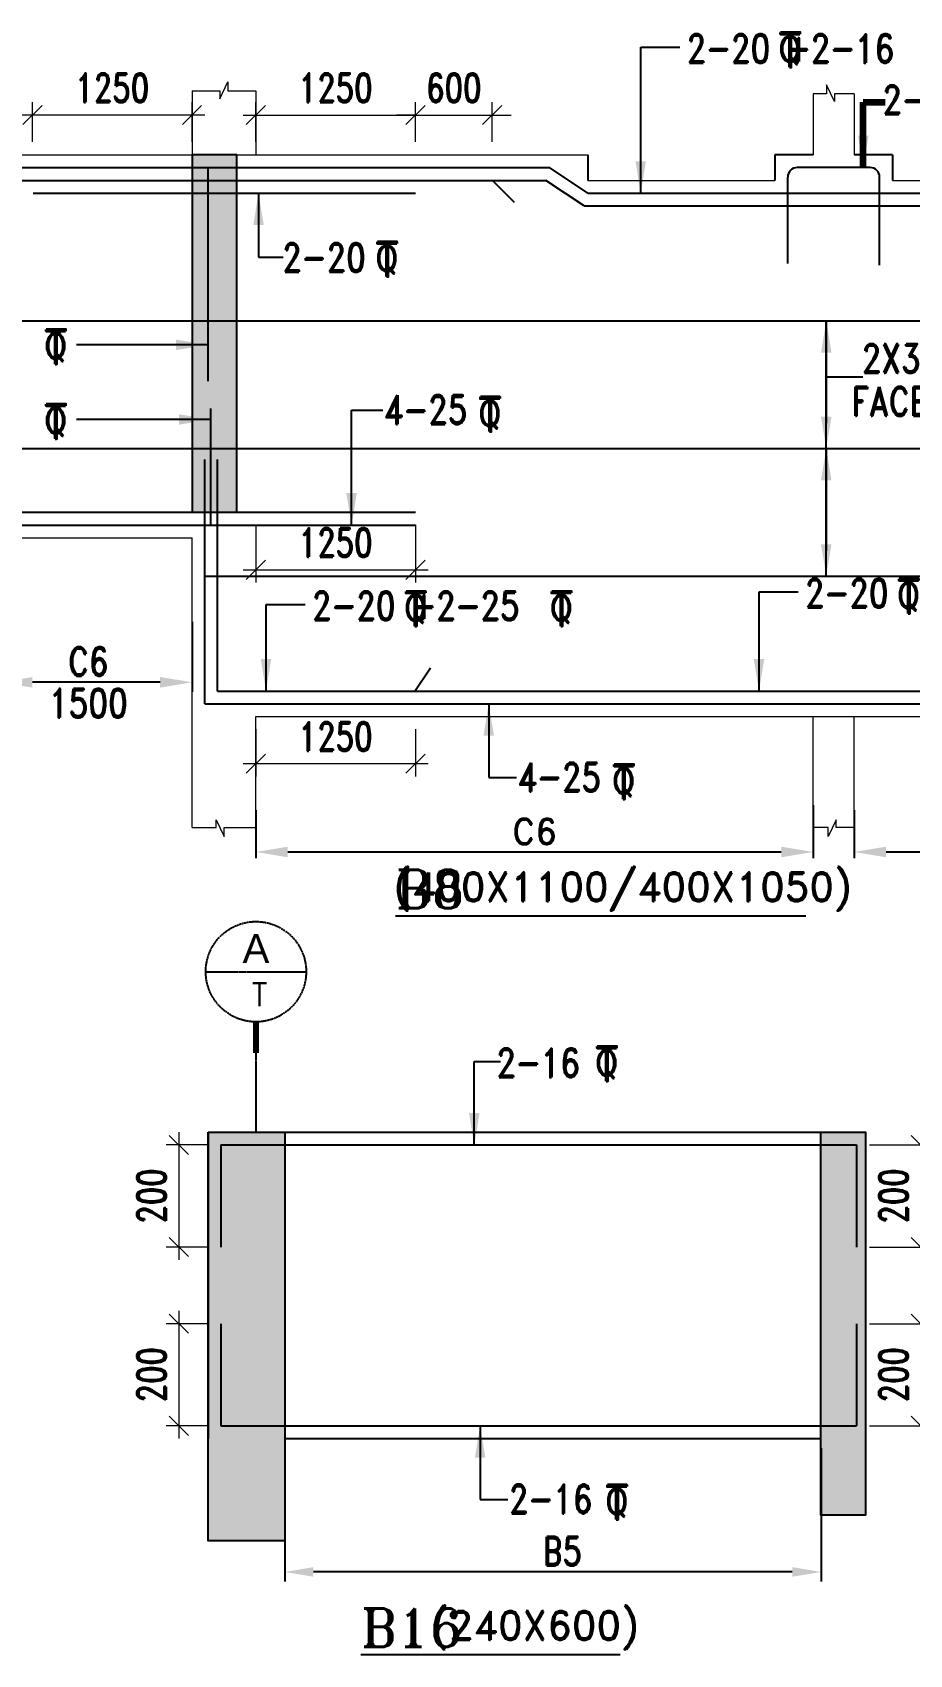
# Model space of a CAD drawing. Header units: millimetres. Extents: x 2061841 to 105821645, y -77612 to 48520811.
# Drawn here: x 2666851 to 2673720, y 29443 to 42149 of the extents above; entities that cross this region are included whole.
import ezdxf
from ezdxf.enums import TextEntityAlignment as Align

# ---------------------------------------------------------------- set-up
doc = ezdxf.new("R2010")
doc.units = ezdxf.units.MM
doc.header["$LTSCALE"] = 10
doc.header["$MEASUREMENT"] = 0
doc.linetypes.add('BASEMENT COLUMN SETTING OUT-PART 2_R4$0$CENTER', pattern=[2, 1.25, -0.25, 0.25, -0.25])
doc.linetypes.add('CENTER', pattern=[2, 1.25, -0.25, 0.25, -0.25])
for name, color, linetype in [('A-Grid-Tower', 8, 'CENTER'), ('BASEMENT COLUMN SETTING OUT-PART 2_R4$0$A-GRID-MAIN', 2, 'BASEMENT COLUMN SETTING OUT-PART 2_R4$0$CENTER'), ('BEAM', 4, 'Continuous'), ('BEAM HATCH', 252, 'Continuous'), ('BEAM STIRRUPS', 3, 'Continuous'), ('DIM1', 3, 'Continuous'), ('LEADER', 3, 'Continuous'), ('REIN', 1, 'Continuous'), ('SHEET', 7, 'Continuous'), ('VIN_BEAM', 4, 'Continuous')]:
    doc.layers.add(name, color=color, linetype=linetype)
doc.layers.add('TEXT', color=2, linetype='Continuous', lineweight=25)
doc.layers.add('VIN_SLAB DIMENSION', color=3, linetype='Continuous', lineweight=13)
doc.styles.add('200', font='romand.shx', dxfattribs={"width": 0.8, "height": 225})
doc.styles.add('BASEMENT COLUMN SETTING OUT-PART 2_R4$0$MAS-TXTL', font='arial.ttf', dxfattribs={"height": 200})
doc.styles.add('BASEMENT COLUMN SETTING OUT-PART 2_R4$0$MAS-TXTS', font='romans.shx', dxfattribs={"width": 0.8, "height": 180})
doc.styles.add('GRID', font='romand.shx')
doc.styles.add('PK', font='romand.shx', dxfattribs={"width": 0.7, "height": 225})
doc.styles.add('PRP 100', font='romand.shx', dxfattribs={"width": 0.75})
doc.styles.add('RD', font='romand.shx', dxfattribs={"width": 0.9, "height": 225})
doc.styles.add('ROMAND', font='romand', dxfattribs={"height": 200})
doc.styles.add('RT', font='romant.shx', dxfattribs={"height": 250})
doc.dimstyles.new('dim', dxfattribs={"dimtxt": 225, "dimasz": 150, "dimexe": 100, "dimexo": 100, "dimgap": 100, "dimtad": 1, "dimdec": 0, "dimlfac": -1, "dimrnd": 5, "dimdsep": 46, "dimtxsty": 'PRP 100', "dimblk": 'OBLIQUE', "dimcen": 1.5, "dimdle": 100, "dimclrd": 3, "dimclre": 3, "dimclrt": 2, "dimadec": 0, "dimazin": 0, "dimtfac": 1, "dimtdec": 0, "dimtix": 1, "dimtmove": 0, "dimatfit": 3, "dimldrblk": 'OBLIQUE', "dimfxl": 200, "dimlwd": -1, "dimlwe": -1, "dimarcsym": 0})
doc.dimstyles.new('GR', dxfattribs={"dimtxt": 225, "dimasz": 100, "dimexe": 50, "dimexo": 50, "dimgap": 40, "dimtad": 1, "dimdec": 0, "dimzin": 0, "dimdsep": 46, "dimtxsty": 'RD', "dimblk1": 'OBLIQUE', "dimblk2": 'OBLIQUE', "dimsah": 1, "dimcen": 0, "dimdle": 100, "dimclrd": 3, "dimclre": 3, "dimclrt": 2, "dimadec": 0, "dimazin": 0, "dimtfac": 1, "dimtdec": 0, "dimtix": 1, "dimtmove": 0, "dimatfit": 3, "dimfxl": 1, "dimtolj": 1, "dimtzin": 0, "dimarcsym": 0})
doc.dimstyles.new('GR2', dxfattribs={"dimtxt": 225, "dimasz": 100, "dimexe": 75, "dimexo": 75, "dimgap": 50, "dimtad": 1, "dimdec": 0, "dimdsep": 46, "dimtxsty": '200', "dimblk1": 'OBLIQUE', "dimblk2": 'OBLIQUE', "dimsah": 1, "dimcen": 50, "dimdle": 75, "dimclrd": 3, "dimclre": 3, "dimclrt": 2, "dimadec": 0, "dimazin": 0, "dimtfac": 1, "dimtdec": 0, "dimtix": 1, "dimtmove": 0, "dimatfit": 3, "dimldrblk": 'OBLIQUE', "dimfxl": 1, "dimtolj": 1, "dimtzin": 0, "dimarcsym": 0})
doc.dimstyles.new('GRID', dxfattribs={"dimtxt": 300, "dimasz": 75, "dimexe": 50, "dimexo": 50, "dimgap": 60, "dimtad": 1, "dimdec": 0, "dimdsep": 46, "dimtxsty": 'GRID', "dimblk1": 'OBLIQUE', "dimblk2": 'OBLIQUE', "dimsah": 1, "dimcen": 2.5, "dimdle": 50, "dimclrd": 3, "dimclre": 3, "dimclrt": 2, "dimadec": 0, "dimazin": 0, "dimtfac": 1, "dimtdec": 0, "dimtmove": 0, "dimatfit": 3, "dimldrblk": 'OBLIQUE', "dimfxl": 1, "dimarcsym": 0})

# ---------------------------------------------------------------- blocks, each defined once
blk = doc.blocks.new('*D2256')
at = {"layer": 'Defpoints', "color": 0, "linetype": 'Continuous', "ltscale": 20, "transparency": 16777216}
for p in [(2668601, 36108, -52), (2672966, 36147, -52), (2672966, 35730)]:
    blk.add_point(p, dxfattribs=at)
at = {"layer": 'DIM1', "color": 3, "linetype": 'Continuous', "lineweight": -2, "ltscale": 20, "transparency": 16777216}
for p, q in [((2672966, 36097), (2672966, 35680)), ((2668601, 36058), (2668601, 35680)), ((2668851, 35730), (2672716, 35730))]:
    blk.add_line(p, q, dxfattribs=at)
at = {"layer": 'DIM1', "color": 3, "linetype": 'Continuous', "ltscale": 20, "transparency": 16777216}
for points in [[(2668851, 35771), (2668851, 35688), (2668601, 35730)], [(2672716, 35771), (2672716, 35688), (2672966, 35730)]]:
    blk.add_solid(points, dxfattribs=at)
at = {"layer": 'DIM1', "color": 2, "linetype": 'Continuous', "ltscale": 20, "transparency": 16777216, "insert": (2670784, 35890), "char_height": 200, "attachment_point": 5, "style": 'GRID'}
blk.add_mtext('C6', dxfattribs=at)
blk = doc.blocks.new('_Oblique')
at = {"color": 0, "linetype": 'ByBlock', "lineweight": -2}
blk.add_line((-0.5, -0.5), (0.5, 0.5), dxfattribs=at)
blk = doc.blocks.new('*D2237')
at = {"layer": 'Defpoints', "color": 0, "transparency": 16777216}
for p in [(2669851, 41502), (2668601, 41191, 0), (2669851, 41191, 0)]:
    blk.add_point(p, dxfattribs=at)
at = {"layer": 'VIN_SLAB DIMENSION', "color": 3, "transparency": 16777216}
for p, q in [((2668601, 41291), (2668601, 41602)), ((2669851, 41291), (2669851, 41602)), ((2668501, 41502), (2669951, 41502))]:
    blk.add_line(p, q, dxfattribs=at)
at = {"layer": 'VIN_SLAB DIMENSION', "color": 3, "transparency": 16777216, "xscale": 150, "yscale": 150, "zscale": 150, "rotation": 180}
blk.add_blockref('_Oblique', (2668601, 41502), dxfattribs=at)
at = {"layer": 'VIN_SLAB DIMENSION', "color": 3, "transparency": 16777216, "xscale": 150, "yscale": 150, "zscale": 150}
blk.add_blockref('_Oblique', (2669851, 41502), dxfattribs=at)
at = {"layer": 'VIN_SLAB DIMENSION', "color": 2, "transparency": 16777216, "insert": (2669226, 41715), "char_height": 225, "attachment_point": 5, "style": 'PRP 100'}
blk.add_mtext('1250', dxfattribs=at)
blk = doc.blocks.new('OBLIQUE')
blk = doc.blocks.new('A$C33BE299A')
at = {"layer": 'SHEET', "color": 4, "style": 'ROMAND'}
for s, height, p in [('T', 170, (-16.2, 0)), ('Q', 125, (-14.4, 26.9))]:
    blk.add_text(s, height=height, dxfattribs=at).set_placement(p)
blk = doc.blocks.new('*D2239')
at = {"layer": 'Defpoints', "color": 0, "linetype": 'Continuous', "ltscale": 20, "transparency": 16777216}
for p in [(2673286, 36108, -52), (2677651, 36147, -52), (2677651, 35730)]:
    blk.add_point(p, dxfattribs=at)
at = {"layer": 'DIM1', "color": 3, "linetype": 'Continuous', "lineweight": -2, "ltscale": 20, "transparency": 16777216}
for p, q in [((2677651, 36097), (2677651, 35680)), ((2673286, 36058), (2673286, 35680)), ((2673536, 35730), (2677401, 35730))]:
    blk.add_line(p, q, dxfattribs=at)
at = {"layer": 'DIM1', "color": 3, "linetype": 'Continuous', "ltscale": 20, "transparency": 16777216}
for points in [[(2673536, 35771), (2673536, 35688), (2673286, 35730)], [(2677401, 35771), (2677401, 35688), (2677651, 35730)]]:
    blk.add_solid(points, dxfattribs=at)
at = {"layer": 'DIM1', "color": 2, "linetype": 'Continuous', "ltscale": 20, "transparency": 16777216, "insert": (2675469, 35890), "char_height": 200, "attachment_point": 5, "style": 'GRID'}
blk.add_mtext('C6', dxfattribs=at)
blk = doc.blocks.new('*D2199')
at = {"layer": 'BEAM STIRRUPS', "color": 3, "lineweight": -2, "ltscale": 0.25, "transparency": 16777216}
for p, q in [((2673027, 31060), (2673027, 30015)), ((2668827, 30887), (2668827, 30015)), ((2672802, 30090), (2669052, 30090))]:
    blk.add_line(p, q, dxfattribs=at)
at = {"layer": 'BEAM STIRRUPS', "color": 3, "linetype": 'Continuous', "ltscale": 0.25, "transparency": 16777216}
for points in [[(2669052, 30128), (2669052, 30053), (2668827, 30090)], [(2672802, 30128), (2672802, 30053), (2673027, 30090)]]:
    blk.add_solid(points, dxfattribs=at)
at = {"layer": 'Defpoints', "color": 0, "linetype": 'Continuous', "ltscale": 0.25, "transparency": 16777216}
for p in [(2673027, 31135, 46), (2668827, 30962, 2), (2668827, 30090)]:
    blk.add_point(p, dxfattribs=at)
at = {"layer": 'BEAM STIRRUPS', "color": 2, "linetype": 'Continuous', "ltscale": 0.25, "transparency": 16777216, "insert": (2671002, 30253), "char_height": 225, "attachment_point": 5, "rotation": 360, "style": '200'}
blk.add_mtext('\\A1;B5', dxfattribs=at)
blk = doc.blocks.new('*D2177')
at = {"layer": 'Defpoints', "color": 0, "transparency": 16777216}
for p in [(2668601, 36791, 0), (2669851, 36791, 0), (2669851, 36422)]:
    blk.add_point(p, dxfattribs=at)
at = {"layer": 'VIN_SLAB DIMENSION', "color": 3, "transparency": 16777216}
for p, q in [((2668601, 36691), (2668601, 36322)), ((2669851, 36691), (2669851, 36322)), ((2668501, 36422), (2669951, 36422))]:
    blk.add_line(p, q, dxfattribs=at)
at = {"layer": 'VIN_SLAB DIMENSION', "color": 3, "transparency": 16777216, "xscale": 150, "yscale": 150, "zscale": 150, "rotation": 180}
blk.add_blockref('_Oblique', (2668601, 36422), dxfattribs=at)
at = {"layer": 'VIN_SLAB DIMENSION', "color": 3, "transparency": 16777216, "xscale": 150, "yscale": 150, "zscale": 150}
blk.add_blockref('_Oblique', (2669851, 36422), dxfattribs=at)
at = {"layer": 'VIN_SLAB DIMENSION', "color": 2, "transparency": 16777216, "insert": (2669226, 36634), "char_height": 225, "attachment_point": 5, "style": 'PRP 100'}
blk.add_mtext('1250', dxfattribs=at)
blk = doc.blocks.new('*D2127')
at = {"layer": 'BEAM', "color": 3, "lineweight": -2, "transparency": 16777216}
for p, q in [((2668101, 37533), (2668101, 36984)), ((2666601, 37397), (2666601, 36984)), ((2667851, 37059), (2666851, 37059))]:
    blk.add_line(p, q, dxfattribs=at)
at = {"layer": 'BEAM', "color": 3, "transparency": 16777216}
for points in [[(2666851, 37100), (2666851, 37017), (2666601, 37059)], [(2667851, 37100), (2667851, 37017), (2668101, 37059)]]:
    blk.add_solid(points, dxfattribs=at)
at = {"layer": 'Defpoints', "color": 0, "transparency": 16777216}
for p in [(2668101, 37608, 0), (2666601, 37472, 0), (2666601, 37059)]:
    blk.add_point(p, dxfattribs=at)
at = {"layer": 'BEAM', "color": 2, "transparency": 16777216, "char_height": 225, "attachment_point": 5, "style": '200'}
for s, insert in [('\\A1;C6', (2667289, 37221)), ('\\A1;1500', (2667289, 36896))]:
    blk.add_mtext(s, dxfattribs=dict(at, insert=insert))
blk = doc.blocks.new('*D2033')
at = {"layer": 'Defpoints', "color": 0, "transparency": 16777216}
for p in [(2666851, 41502), (2666851, 41191, 0), (2668101, 41191, 0)]:
    blk.add_point(p, dxfattribs=at)
at = {"layer": 'VIN_SLAB DIMENSION', "color": 3, "transparency": 16777216}
for p, q in [((2666851, 41291), (2666851, 41602)), ((2668101, 41291), (2668101, 41602)), ((2668201, 41502), (2666751, 41502))]:
    blk.add_line(p, q, dxfattribs=at)
at = {"layer": 'VIN_SLAB DIMENSION', "color": 3, "transparency": 16777216, "xscale": 150, "yscale": 150, "zscale": 150, "rotation": 180}
blk.add_blockref('_Oblique', (2666851, 41502), dxfattribs=at)
at = {"layer": 'VIN_SLAB DIMENSION', "color": 3, "transparency": 16777216, "xscale": 150, "yscale": 150, "zscale": 150}
blk.add_blockref('_Oblique', (2668101, 41502), dxfattribs=at)
at = {"layer": 'VIN_SLAB DIMENSION', "color": 2, "transparency": 16777216, "insert": (2667476, 41715), "char_height": 225, "attachment_point": 5, "style": 'PRP 100'}
blk.add_mtext('1250', dxfattribs=at)
blk = doc.blocks.new('*D2034')
at = {"layer": 'Defpoints', "color": 0, "transparency": 16777216}
for p in [(2666001, 41502), (2666001, 41191), (2666851, 41191)]:
    blk.add_point(p, dxfattribs=at)
at = {"layer": 'VIN_SLAB DIMENSION', "color": 3, "transparency": 16777216}
for p, q in [((2666001, 41291), (2666001, 41602)), ((2666851, 41291), (2666851, 41602)), ((2666951, 41502), (2665901, 41502))]:
    blk.add_line(p, q, dxfattribs=at)
at = {"layer": 'VIN_SLAB DIMENSION', "color": 3, "transparency": 16777216, "xscale": 150, "yscale": 150, "zscale": 150, "rotation": 180}
blk.add_blockref('_Oblique', (2666001, 41502), dxfattribs=at)
at = {"layer": 'VIN_SLAB DIMENSION', "color": 3, "transparency": 16777216, "xscale": 150, "yscale": 150, "zscale": 150}
blk.add_blockref('_Oblique', (2666851, 41502), dxfattribs=at)
at = {"layer": 'VIN_SLAB DIMENSION', "color": 2, "transparency": 16777216, "insert": (2666426, 41715), "char_height": 225, "attachment_point": 5, "style": 'PRP 100'}
blk.add_mtext('850', dxfattribs=at)
blk = doc.blocks.new('*D2091')
at = {"layer": 'Defpoints', "color": 0, "transparency": 16777216}
for p in [(2668601, 38391, 0), (2669851, 38391, 0), (2669851, 37940)]:
    blk.add_point(p, dxfattribs=at)
at = {"layer": 'VIN_SLAB DIMENSION', "color": 3, "transparency": 16777216}
for p, q in [((2668601, 38291), (2668601, 37840)), ((2669851, 38291), (2669851, 37840)), ((2668501, 37940), (2669951, 37940))]:
    blk.add_line(p, q, dxfattribs=at)
at = {"layer": 'VIN_SLAB DIMENSION', "color": 3, "transparency": 16777216, "xscale": 150, "yscale": 150, "zscale": 150, "rotation": 180}
blk.add_blockref('_Oblique', (2668601, 37940), dxfattribs=at)
at = {"layer": 'VIN_SLAB DIMENSION', "color": 3, "transparency": 16777216, "xscale": 150, "yscale": 150, "zscale": 150}
blk.add_blockref('_Oblique', (2669851, 37940), dxfattribs=at)
at = {"layer": 'VIN_SLAB DIMENSION', "color": 2, "transparency": 16777216, "insert": (2669226, 38153), "char_height": 225, "attachment_point": 5, "style": 'PRP 100'}
blk.add_mtext('1250', dxfattribs=at)
blk = doc.blocks.new('*D2093')
at = {"layer": 'Defpoints', "color": 0, "transparency": 16777216}
for p in [(2670451, 41502), (2669851, 41191), (2670451, 41191)]:
    blk.add_point(p, dxfattribs=at)
at = {"layer": 'VIN_SLAB DIMENSION', "color": 3, "transparency": 16777216}
for p, q in [((2669851, 41291), (2669851, 41602)), ((2670451, 41291), (2670451, 41602)), ((2669851, 41502), (2669701, 41502)), ((2669851, 41502), (2670451, 41502)), ((2670451, 41502), (2670601, 41502))]:
    blk.add_line(p, q, dxfattribs=at)
at = {"layer": 'VIN_SLAB DIMENSION', "color": 3, "transparency": 16777216, "xscale": 150, "yscale": 150, "zscale": 150}
blk.add_blockref('_Oblique', (2669851, 41502), dxfattribs=at)
at = {"layer": 'VIN_SLAB DIMENSION', "color": 3, "transparency": 16777216, "xscale": 150, "yscale": 150, "zscale": 150, "rotation": 180}
blk.add_blockref('_Oblique', (2670451, 41502), dxfattribs=at)
at = {"layer": 'VIN_SLAB DIMENSION', "color": 2, "transparency": 16777216, "insert": (2670151, 41715), "char_height": 225, "attachment_point": 5, "style": 'PRP 100'}
blk.add_mtext('600', dxfattribs=at)
blk = doc.blocks.new('BASEMENT COLUMN SETTING OUT-PART 2_R4$0$GRID TARGET1')
blk.add_wipeout([(393, -655), (392, -641), (392, -628), (390, -614), (389, -600), (387, -587), (384, -573), (381, -560), (377, -547), (373, -534), (369, -521), (364, -508), (359, -495), (353, -483), (347, -471), (340, -459), (333, -447), (325, -435), (318, -424), (309, -413), (301, -403), (292, -392), (282, -382), (273, -373), (263, -363), (252, -354), (242, -346), (231, -337), (220, -330), (208, -322), (196, -315), (184, -308), (172, -302), (160, -296), (147, -291), (134, -286), (121, -282), (108, -278), (95, -274), (82, -271), (68, -268), (55, -266), (41, -265), (27, -263), (14, -263), (0, -262), (-14, -263), (-27, -263), (-41, -265), (-55, -266), (-68, -268), (-82, -271), (-95, -274), (-108, -278), (-121, -282), (-134, -286), (-147, -291), (-160, -296), (-172, -302), (-184, -308), (-196, -315), (-208, -322), (-220, -330), (-231, -337), (-242, -346), (-252, -354), (-263, -363), (-273, -373), (-282, -382), (-292, -392), (-301, -403), (-309, -413), (-318, -424), (-325, -435), (-333, -447), (-340, -459), (-347, -471), (-353, -483), (-359, -495), (-364, -508), (-369, -521), (-373, -534), (-377, -547), (-381, -560), (-384, -573), (-387, -587), (-389, -600), (-390, -614), (-392, -628), (-392, -641), (-393, -655), (-392, -669), (-392, -682), (-390, -696), (-389, -710), (-387, -723), (-384, -737), (-381, -750), (-377, -763), (-373, -776), (-369, -789), (-364, -802), (-359, -815), (-353, -827), (-347, -839), (-340, -851), (-333, -863), (-325, -875), (-318, -886), (-309, -897), (-301, -907), (-292, -918), (-282, -928), (-273, -937), (-263, -947), (-252, -956), (-242, -964), (-231, -973), (-220, -981), (-208, -988), (-196, -995), (-184, -1002), (-172, -1008), (-160, -1014), (-147, -1019), (-134, -1024), (-121, -1028), (-108, -1032), (-95, -1036), (-82, -1039), (-68, -1042), (-55, -1044), (-41, -1046), (-27, -1047), (-14, -1047), (0, -1048), (14, -1047), (27, -1047), (41, -1046), (55, -1044), (68, -1042), (82, -1039), (95, -1036), (108, -1032), (121, -1028), (134, -1024), (147, -1019), (160, -1014), (172, -1008), (184, -1002), (196, -995), (208, -988), (220, -981), (231, -973), (242, -964), (252, -956), (263, -947), (273, -937), (282, -928), (292, -918), (301, -907), (309, -897), (318, -886), (325, -875), (333, -863), (340, -851), (347, -839), (353, -827), (359, -815), (364, -802), (369, -789), (373, -776), (377, -763), (381, -750), (384, -737), (387, -723), (389, -710), (390, -696), (392, -682), (392, -669)])
blk.add_line((-393, -655), (393, -655))
at = {"const_width": 48.8}
blk.add_lwpolyline([(0, -1048), (0, -1292)], dxfattribs=at)
blk.add_circle((0, -655), 393)
for tag, height, style, p in [('AS', 225, 'BASEMENT COLUMN SETTING OUT-PART 2_R4$0$MAS-TXTL', (0, -586)), ('REF', 180, 'BASEMENT COLUMN SETTING OUT-PART 2_R4$0$MAS-TXTS', (29, -925))]:
    blk.add_attdef(tag, text='', height=height, dxfattribs=dict(style=style)).set_placement(p, align=Align.CENTER)
blk = doc.blocks.new('*D1383')
at = {"layer": 'Defpoints', "color": 0, "transparency": 16777216}
for p in [(2668327, 33435, 52), (2667997, 32635), (2668327, 32635, 51)]:
    blk.add_point(p, dxfattribs=at)
at = {"layer": 'VIN_SLAB DIMENSION', "color": 3, "transparency": 16777216}
for p, q in [((2668227, 33435), (2667897, 33435)), ((2667997, 33535), (2667997, 32535)), ((2668227, 32635), (2667897, 32635))]:
    blk.add_line(p, q, dxfattribs=at)
at = {"layer": 'VIN_SLAB DIMENSION', "color": 3, "transparency": 16777216, "xscale": 150, "yscale": 150, "zscale": 150}
for p, rotation in [((2667997, 33435), 90), ((2667997, 32635), 270)]:
    blk.add_blockref('_Oblique', p, dxfattribs=dict(at, rotation=rotation))
at = {"layer": 'VIN_SLAB DIMENSION', "color": 2, "transparency": 16777216, "insert": (2667784, 33035), "char_height": 225, "attachment_point": 5, "rotation": 90, "style": 'PRP 100'}
blk.add_mtext('200', dxfattribs=at)
blk = doc.blocks.new('*D1384')
at = {"layer": 'Defpoints', "color": 0, "transparency": 16777216}
for p in [(2668327, 32035, 52), (2667997, 31235), (2668327, 31235, 51)]:
    blk.add_point(p, dxfattribs=at)
at = {"layer": 'VIN_SLAB DIMENSION', "color": 3, "transparency": 16777216}
for p, q in [((2668227, 32035), (2667897, 32035)), ((2667997, 32135), (2667997, 31135)), ((2668227, 31235), (2667897, 31235))]:
    blk.add_line(p, q, dxfattribs=at)
at = {"layer": 'VIN_SLAB DIMENSION', "color": 3, "transparency": 16777216, "xscale": 150, "yscale": 150, "zscale": 150}
for p, rotation in [((2667997, 32035), 90), ((2667997, 31235), 270)]:
    blk.add_blockref('_Oblique', p, dxfattribs=dict(at, rotation=rotation))
at = {"layer": 'VIN_SLAB DIMENSION', "color": 2, "transparency": 16777216, "insert": (2667784, 31635), "char_height": 225, "attachment_point": 5, "rotation": 90, "style": 'PRP 100'}
blk.add_mtext('200', dxfattribs=at)
blk = doc.blocks.new('*D1385')
at = {"layer": 'Defpoints', "color": 0, "transparency": 16777216}
for p in [(2673306, 33435, 52), (2673306, 32635, 51), (2673807, 32635)]:
    blk.add_point(p, dxfattribs=at)
at = {"layer": 'VIN_SLAB DIMENSION', "color": 3, "transparency": 16777216}
for p, q in [((2673406, 33435), (2673907, 33435)), ((2673807, 33535), (2673807, 32535)), ((2673406, 32635), (2673907, 32635))]:
    blk.add_line(p, q, dxfattribs=at)
at = {"layer": 'VIN_SLAB DIMENSION', "color": 3, "transparency": 16777216, "xscale": 150, "yscale": 150, "zscale": 150}
for p, rotation in [((2673807, 33435), 90), ((2673807, 32635), 270)]:
    blk.add_blockref('_Oblique', p, dxfattribs=dict(at, rotation=rotation))
at = {"layer": 'VIN_SLAB DIMENSION', "color": 2, "transparency": 16777216, "insert": (2673594, 33035), "char_height": 225, "attachment_point": 5, "rotation": 90, "style": 'PRP 100'}
blk.add_mtext('200', dxfattribs=at)
blk = doc.blocks.new('*D1386')
at = {"layer": 'Defpoints', "color": 0, "transparency": 16777216}
for p in [(2673306, 32035, 52), (2673306, 31235, 51), (2673807, 31235)]:
    blk.add_point(p, dxfattribs=at)
at = {"layer": 'VIN_SLAB DIMENSION', "color": 3, "transparency": 16777216}
for p, q in [((2673406, 32035), (2673907, 32035)), ((2673807, 32135), (2673807, 31135)), ((2673406, 31235), (2673907, 31235))]:
    blk.add_line(p, q, dxfattribs=at)
at = {"layer": 'VIN_SLAB DIMENSION', "color": 3, "transparency": 16777216, "xscale": 150, "yscale": 150, "zscale": 150}
for p, rotation in [((2673807, 32035), 90), ((2673807, 31235), 270)]:
    blk.add_blockref('_Oblique', p, dxfattribs=dict(at, rotation=rotation))
at = {"layer": 'VIN_SLAB DIMENSION', "color": 2, "transparency": 16777216, "insert": (2673594, 31635), "char_height": 225, "attachment_point": 5, "rotation": 90, "style": 'PRP 100'}
blk.add_mtext('200', dxfattribs=at)

msp = doc.modelspace()

# ---------------------------------------------------------------- hatches: boundary and pattern name
at = {"layer": 'BEAM HATCH'}
for points in [[(2668451.3, 41190.6), (2668101.3, 41190.6), (2668101.3, 38390.6), (2668451.3, 38390.6)], [(2668226.5, 33534.8), (2668826.5, 33534.8), (2668826.5, 30334.8), (2668226.5, 30334.8)], [(2673026.5, 33534.8), (2673376.5, 33534.8), (2673376.5, 30534.8), (2673026.5, 30534.8)]]:
    msp.add_hatch(color=252, dxfattribs=at).paths.add_polyline_path(points)

# ---------------------------------------------------------------- linework, layer by layer
at = {"layer": 'A-Grid-Tower', "color": 6}
msp.add_line((2668601.5, 34155.3, 0), (2668601.5, 33534.8, 0), dxfattribs=at)
at = {"layer": 'BEAM', "lineweight": 13}
for p, q in [((2668101.3, 41690.6, 0), (2668101.3, 41190.6, 0)), ((2668101.3, 41690.6, 0), (2668319.3, 41690.6, -51.6)), ((2668319.3, 41629.6, -51.6), (2668382.4, 41761.2, -51.6)), ((2668319.3, 41690.6, -51.6), (2668319.3, 41629.6, -51.6)), ((2668382.4, 41761.2, -51.6), (2668382.4, 41690.6, -51.6)), ((2668382.4, 41690.6, -51.6), (2668601.3, 41690.6, 51.6)), ((2668601.3, 41690.6, 0), (2668601.3, 41190.6, 0)), ((2673070.7, 41738.6, -51.6), (2673070.7, 41668, -51.6)), ((2673133.8, 41607, -51.6), (2673070.7, 41738.6, -51.6)), ((2672966.3, 41668, 0), (2672966.3, 41190.6, 0)), ((2673070.7, 41668, -51.6), (2672966.3, 41668, 51.6)), ((2673133.8, 41668, -51.6), (2673133.8, 41607, -51.6)), ((2673286.3, 41668, 0), (2673133.8, 41668, -51.6)), ((2673286.3, 41668, 0), (2673286.3, 41190.6, 0)), ((2660501.3, 41190.6, 51.6), (2671201.3, 41190.6, 51.6)), ((2671201.3, 40990.6, 0), (2672666.3, 40990.6, 0)), ((2673586.3, 40990.6, 0), (2675051.3, 40990.6, 0)), ((2661251.3, 38190.6, 0), (2668101.3, 38190.6, 0)), ((2668101.3, 35921.5, 51.6), (2668101.3, 38190.6, 0)), ((2668601.3, 36790.6, 51.6), (2677651.3, 36790.6, 51.6)), ((2668601.3, 35921.5, 51.6), (2668601.3, 36790.6, 51.6)), ((2672966.3, 35921.5, 51.6), (2672966.3, 36790.6, 0)), ((2673286.3, 35921.5, 51.6), (2673286.3, 36790.6, 0)), ((2668289.3, 35921.5, 0), (2668289.3, 35982.5, 0)), ((2668289.3, 35982.5, 0), (2668352.4, 35850.9, 0)), ((2673146.4, 35982.5, 0), (2673083.2, 35850.9, 0)), ((2673146.4, 35921.5, 0), (2673146.4, 35982.5, 0)), ((2668101.3, 35921.5, 51.6), (2668289.3, 35921.5, 0)), ((2668352.4, 35921.5, 0), (2668601.3, 35921.5, 103.1)), ((2668352.4, 35850.9, 0), (2668352.4, 35921.5, 0)), ((2673083.2, 35921.5, 0), (2672966.3, 35921.5, 103.1)), ((2673083.2, 35850.9, 0), (2673083.2, 35921.5, 0)), ((2673286.3, 35921.5, 51.6), (2673146.4, 35921.5, 0))]:
    msp.add_line(p, q, dxfattribs=at)
at = {"layer": 'BEAM'}
for p, q in [((2671201.3, 41190.6, 51.6), (2671201.3, 40990.6, 0)), ((2672966.3, 41190.6, 0), (2672666.3, 41190.6, 0)), ((2672666.3, 41190.6, 0), (2672666.3, 40990.6, 0)), ((2673586.3, 41190.6, 0), (2673286.3, 41190.6, 0)), ((2673586.3, 41190.6, 0), (2673586.3, 40990.6, 0)), ((2668226.5, 33534.8, 0), (2668226.5, 31134.8, 0)), ((2668226.5, 33534.8, 0), (2673376.5, 33534.8, 0)), ((2673376.5, 33534.8, 0), (2673376.5, 31134.8, 0)), ((2673376.5, 33434.8, 0), (2673376.5, 31234.8, 0)), ((2668826.5, 31134.8, 0), (2673026.5, 31134.8, 0))]:
    msp.add_line(p, q, dxfattribs=at)
at = {"layer": 'BEAM', "elevation": 0}
for points in [[(2668226.5, 33534.8), (2668826.5, 33534.8), (2668826.5, 30334.8), (2668226.5, 30334.8)], [(2673026.5, 33534.8), (2673376.5, 33534.8), (2673376.5, 30534.8), (2673026.5, 30534.8)]]:
    msp.add_lwpolyline(points, close=True, dxfattribs=at)
at = {"layer": 'LEADER', "color": 3}
msp.add_line((2673068, 39452.2, 51.6), (2673355.3, 39452.2, 51.6), dxfattribs=at)
at = {"layer": 'REIN'}
for p, q in [((2664391.1, 41090.6, 51.6), (2670901.3, 41090.6, 0)), ((2668225.3, 41090.6, 0), (2668225.3, 39418, 0)), ((2671201.3, 40890.6, 0), (2670901.3, 41090.6, 0)), ((2673411.3, 41090.6, 0), (2672841.3, 41090.6, 0)), ((2666000.1, 40990.6, 0), (2670871, 40990.6, 0)), ((2670453.1, 40990.6, 0), (2670624, 40819.9, 0)), ((2671171, 40790.6, 0), (2670871, 40990.6, 0)), ((2672766.3, 40339, 0), (2672766.3, 41015.6, 0)), ((2673486.3, 40326.3, 0), (2673486.3, 41015.6, 0)), ((2666857, 40890.6, 0), (2669851.3, 40890.6, 0)), ((2671171, 40790.6, 0), (2675044.4, 40790.6, 0)), ((2671201.3, 40890.6, 51.6), (2675044.4, 40890.6, 51.6)), ((2660820.8, 39890.6, 51.6), (2685679.7, 39890.6, 0)), ((2668248.4, 38290.6, 16.6), (2668248.4, 39203.7, 16.6)), ((2660700.5, 38890.6, 51.6), (2685594.9, 38890.6, 0)), ((2668201.3, 36890.6, 29.5), (2668201.3, 38803.3, 0)), ((2668301.3, 36990.6, 28), (2668301.3, 38803.3, 0)), ((2660926.1, 38390.6, 50.5), (2669851.4, 38390.6, 15.1)), ((2660700.5, 38290.6, 51.6), (2669851.4, 38290.6, 15.1)), ((2668201.3, 37890, 14.1), (2678051.5, 37890.8, 16.8)), ((2669846.8, 36990.6, 51.6), (2669968.1, 37172.2, 51.6)), ((2668301.3, 36990.6, 51.6), (2677951.4, 36990.6, 51.6)), ((2668201.3, 36890.6, 51.6), (2678051.4, 36890.6, 51.6)), ((2668326.5, 33434.8, 0), (2673305.7, 33434.8, 0)), ((2668326.5, 33434.8, 0), (2668326.5, 32634.8, 0)), ((2673305.7, 33434.8, 0), (2673305.7, 32634.8, 0)), ((2668326.5, 32034.8, 0), (2668326.5, 31234.8, 0)), ((2673305.7, 32034.8, 0), (2673305.7, 31234.8, 0)), ((2668326.5, 31234.8, 0), (2673305.7, 31234.8, 0))]:
    msp.add_line(p, q, dxfattribs=at)
at = {"layer": 'REIN', "extrusion": (2.39739e-07, 0, 1)}
msp.add_arc((2672841.3, 41015.6, 0.6), 75, 90, 180, dxfattribs=at)
at = {"layer": 'REIN', "extrusion": (3.81584e-07, -1.1707e-06, 1)}
msp.add_arc((2673411.3, 41015.6, 1), 75, 0, 90, dxfattribs=at)
at = {"layer": 'VIN_BEAM', "elevation": 51.6}
msp.add_lwpolyline([(2668451.3, 41190.6), (2668101.3, 41190.6), (2668101.3, 38390.6), (2668451.3, 38390.6)], close=True, dxfattribs=at)

# ---------------------------------------------------------------- block references
at = {"layer": 'TEXT', "color": 1, "xscale": 1.600000001490116, "yscale": 1.600000001490116, "zscale": 1.600000001490116}
for p in [(2672712.8, 41877, 243709.9), (2669555.5, 40237, 243658.3), (2666961.5, 39551, 243658.3), (2670362.3, 39022.3, 243669.9), (2666961.5, 38966.5, 243658.3), (2673641, 37597.6, 243709.9), (2669779.7, 37499.3, 243709.9), (2670921.3, 37499.3, 243709.9), (2671409.7, 36144.1, 243709.9)]:
    msp.add_blockref('A$C33BE299A', p, dxfattribs=at)
at = {"layer": 'TEXT', "color": 2, "xscale": 1.600000001490116, "yscale": 1.600000001490116, "zscale": 1.600000001490116}
for p in [(2671276.7, 33934.9, 243658), (2671356.6, 30500.3, 243658)]:
    msp.add_blockref('A$C33BE299A', p, dxfattribs=at)

# ---------------------------------------------------------------- texts
at = {"layer": 'TEXT', "color": 2, "style": 'PK', "width": 0.8}
for s, p in [('2-20 +2-16', (2671973.9, 41910.4, 51.4)), ('2-20 +2-16', (2673506.6, 41509.3, -0.2)), ('2-20', (2668806.3, 40272.9, 0)), ('2X3-12', (2673345.5, 39483.2, 51.6)), ('FACE BAR', (2673265.5, 39147.1, 51.6)), ('2-20', (2672900.5, 37644.4, 51.4)), ('2-20 +2-25', (2669039.2, 37546.1, 51.4)), ('2-16', (2670483.9, 33965.2, -0.2))]:
    msp.add_text(s, height=225, dxfattribs=at).set_placement(p)
for s, p in [('4-25', (2669602.2, 39081.8, 11.6)), ('4-25', (2670649.6, 36203.6, 51.6)), ('2-16', (2670582, 30549.2, 0))]:
    msp.add_text(s, height=225, rotation=0, dxfattribs=at).set_placement(p)
at = {"layer": 'TEXT', "color": 1, "style": 'RT'}
for s, p in [('%%UB8             ', (2671301.4, 35439.2, 103.1)), ('%%UB16      ', (2670438.5, 29653.3, 0))]:
    msp.add_text(s, height=300, dxfattribs=at).set_placement(p, align=Align.MIDDLE_CENTER)
at = {"layer": 'TEXT', "color": 2, "style": 'RD'}
for s, p in [('(400X1100/400X1050)', (2669686.2, 35345.2, 103.1)), ('(240X600)', (2669976.4, 29559.2, 0))]:
    msp.add_text(s, height=225, dxfattribs=at).set_placement(p)

# ---------------------------------------------------------------- dimensions: what is measured, and where the dimension line sits
at = {"layer": 'BEAM'}
dim = msp.add_linear_dim(base=(2666601.3, 37058.8, 14), p1=(2668101.3, 37608.1, 14), p2=(2666601.3, 37472.4, 14), angle=180, text='C6\\X1500', dimstyle='GR2', override={"dimasz": 250, "dimldrblk": 'OBLIQUE'}, dxfattribs=at)
dim.commit()
dim.dimension.update_dxf_attribs({"geometry": '*D2127', "text_midpoint": (2667288.5, 37058.8, 14), "dimtype": 160})
at = {"layer": 'BEAM STIRRUPS', "linetype": 'Continuous', "ltscale": 0.25}
dim = msp.add_linear_dim(base=(2668826.5, 30090.1, 0), p1=(2673026.5, 31134.8, 46.4), p2=(2668826.5, 30961.8, 1.6), angle=179.99996, text='B5', dimstyle='GR2', override={"dimasz": 225, "dimtxsty": '200', "dimfxl": 3, "dimarcsym": 2}, dxfattribs=at)
dim.commit()
dim.dimension.update_dxf_attribs({"geometry": '*D2199', "text_midpoint": (2671001.5, 30090.1, 0), "dimtype": 160})
at = {"layer": 'DIM1', "linetype": 'Continuous', "ltscale": 20}
for base, p1, p2, picture, middle in [((2672966.3, 35729.6, 103.1), (2668601.3, 36108.2, 51.6), (2672966.3, 36147, 51.6), '*D2256', (2670783.8, 35889.6, 103.1)), ((2677651.3, 35729.6, 103.1), (2673286.3, 36108.2, 51.6), (2677651.3, 36147, 51.6), '*D2239', (2675468.8, 35889.6, 103.1))]:
    dim = msp.add_linear_dim(base=base, p1=p1, p2=p2, text='C6', dimstyle='GRID', override={"dimtxt": 200, "dimasz": 250, "dimsah": 0, "dimtmove": 1}, dxfattribs=at)
    dim.commit()
    dim.dimension.update_dxf_attribs({"geometry": picture, "text_midpoint": middle})
at = {"layer": 'VIN_SLAB DIMENSION'}
dim = msp.add_linear_dim(base=(2666001.3, 41502.2, 51.6), p1=(2666851.3, 41190.6, 51.6), p2=(2666001.3, 41190.6, 51.6), angle=180, dimstyle='dim', override={"dimtxsty": 'PRP 100', "dimldrblk": 'OBLIQUE'}, dxfattribs=at)
dim.commit()
dim.dimension.update_dxf_attribs({"geometry": '*D2034', "text_midpoint": (2666426.3, 41714.7, 51.6)})
dim = msp.add_linear_dim(base=(2666851.3, 41502.2, 51.6), p1=(2668101.3, 41190.6, 51.6), p2=(2666851.3, 41190.6, 51.6), angle=180, dimstyle='dim', dxfattribs=at)
dim.commit()
dim.dimension.update_dxf_attribs({"geometry": '*D2033', "text_midpoint": (2667476.3, 41714.7, 51.6)})
for base, p1, p2, picture, middle in [((2669851.3, 41502.2, 0), (2668601.3, 41190.6, 0), (2669851.3, 41190.6, 0), '*D2237', (2669226.3, 41714.7, 0)), ((2669851.4, 37940.4, 15.1), (2668601.4, 38390.6, 15.1), (2669851.4, 38390.6, 15.1), '*D2091', (2669226.4, 38152.9, 15.1)), ((2669851.3, 36421.6, 51.6), (2668601.3, 36790.6, 51.6), (2669851.3, 36790.6, 51.6), '*D2177', (2669226.3, 36634.1, 51.6))]:
    dim = msp.add_linear_dim(base=base, p1=p1, p2=p2, dimstyle='dim', dxfattribs=at)
    dim.commit()
    dim.dimension.update_dxf_attribs({"geometry": picture, "text_midpoint": middle})
dim = msp.add_linear_dim(base=(2670451.3, 41502.2, 0), p1=(2669851.3, 41190.6, 0), p2=(2670451.3, 41190.6, 0), dimstyle='dim', override={"dimtxsty": 'PRP 100', "dimldrblk": 'OBLIQUE'}, dxfattribs=at)
dim.commit()
dim.dimension.update_dxf_attribs({"geometry": '*D2093', "text_midpoint": (2670151.3, 41714.7, 0)})
for base, p1, p2, picture, middle in [((2667996.7, 32634.8, 0), (2668326.5, 33434.8, 51.6), (2668326.5, 32634.8, 51.2), '*D1383', (2667784.2, 33034.8, 0)), ((2673806.9, 32634.8, 0), (2673305.7, 33434.8, 51.6), (2673305.7, 32634.8, 51.2), '*D1385', (2673594.4, 33034.8, 0)), ((2667996.7, 31234.8, 0), (2668326.5, 32034.8, 51.6), (2668326.5, 31234.8, 51.2), '*D1384', (2667784.2, 31634.8, 0)), ((2673806.9, 31234.8, 0), (2673305.7, 32034.8, 51.6), (2673305.7, 31234.8, 51.2), '*D1386', (2673594.4, 31634.8, 0))]:
    dim = msp.add_linear_dim(base=base, p1=p1, p2=p2, angle=90, text='200', dimstyle='dim', dxfattribs=at)
    dim.commit()
    dim.dimension.update_dxf_attribs({"geometry": picture, "text_midpoint": middle})

# ---------------------------------------------------------------- leaders
at = {"layer": 'LEADER', "color": 3}
for points, override in [([(2671614.9, 40890.6, 51.6), (2671614.9, 42033, 51.6), (2671922.3, 42033, 51.6)], {"dimasz": 250}), ([(2673358.2, 41090.6, 0), (2673358.2, 41602.9, 0), (2673529, 41602.9, 0)], {"dimscale": 1, "dimtxt": 225, "dimasz": 250, "dimgap": 40, "dimtad": 1, "dimtxsty": 'RD', "dimclrd": 3, "dimlwd": 65534}), ([(2668621.6, 40890.6, 51.6), (2668621.6, 40387.8, 51.6), (2668813.5, 40387.8, 51.6)], {"dimasz": 250}), ([(2673068, 39890.6, 51.6), (2673068, 39089.7, 51.6)], {"dimasz": 250}), ([(2673068, 38890.6, 51.6), (2673068, 39890.6, 51.6)], {"dimasz": 250}), ([(2668225.3, 39701.8, 51.6), (2667195.3, 39701.8, 51.6)], {"dimasz": 250}), ([(2668248.4, 39117.3, 51.6), (2667195.3, 39117.3, 51.6)], {"dimasz": 250}), ([(2669350.4, 38290.6, 11.6), (2669350.4, 39190.2, 11.6), (2669595.3, 39190.2, 11.6)], {"dimasz": 250}), ([(2673068, 38890.6, 51.6), (2673068, 38089.7, 51.6)], {"dimasz": 250}), ([(2673068, 37890.6, 51.6), (2673068, 38890.6, 51.6)], {"dimasz": 250}), ([(2672541.5, 36990.2, 51.6), (2672541.5, 37767.1, 51.6), (2672848.9, 37767.1, 51.6)], {"dimasz": 250}), ([(2668680.2, 36990.2, 51.6), (2668680.2, 37668.7, 51.6), (2668987.6, 37668.7, 51.6)], {"dimasz": 250}), ([(2670424.7, 36890.6, 51.6), (2670424.7, 36311.9, 51.6), (2670642.7, 36311.9, 51.6)], {"dimasz": 250}), ([(2670311.5, 33434.5, 0), (2670311.5, 34087.8, 0), (2670517.1, 34087.8, 0)], {"dimasz": 250}), ([(2670357.1, 31234.8, 0), (2670357.1, 30657.6, 0), (2670575.1, 30657.6, 0)], {"dimasz": 250})]:
    msp.add_leader(points, dimstyle='GR', override=override, dxfattribs=at)

# ---------------------------------------------------------------- next in the draw order: block references
at = {"layer": 'BASEMENT COLUMN SETTING OUT-PART 2_R4$0$A-GRID-MAIN', "color": 240, "true_color": 0xed1f24}
msp.add_blockref('BASEMENT COLUMN SETTING OUT-PART 2_R4$0$GRID TARGET1', (2668601.5, 35447, 0), dxfattribs=at).add_auto_attribs({'REF': 'T', 'AS': 'A'})

doc.saveas('drawing.dxf')
